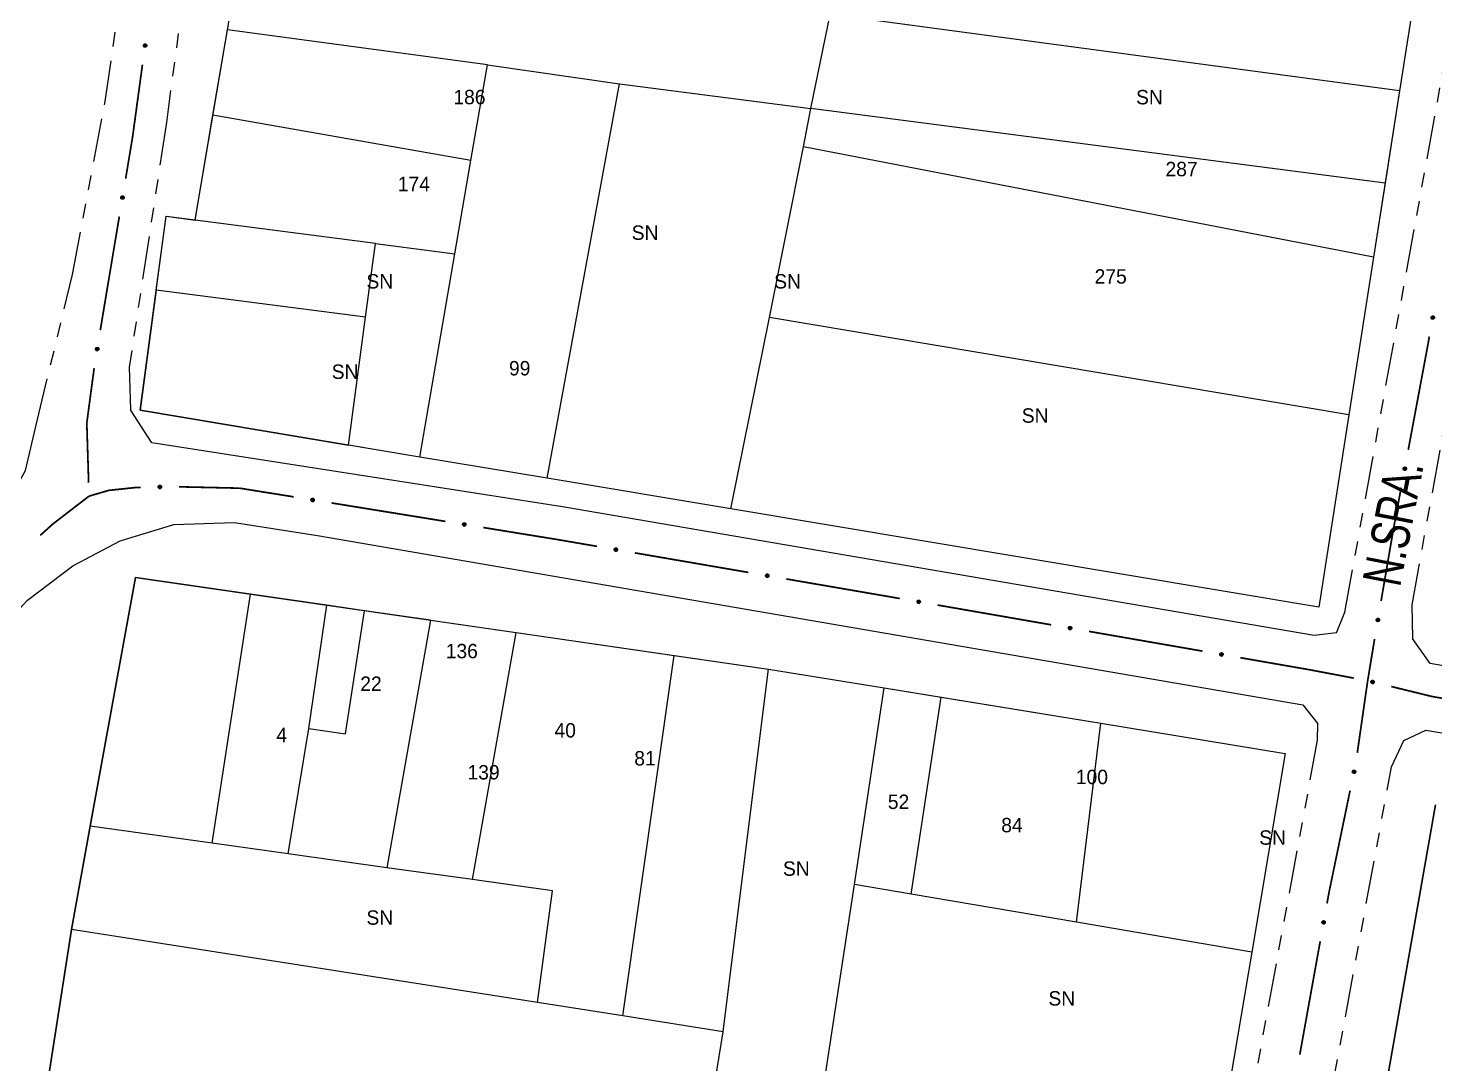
# Model space of a CAD drawing. Extents: x 209193 to 212081, y 4877574 to 4880493.
# Drawn here: x 210017.7 to 210164.2, y 4879176.3 to 4879284.2 of the extents above; entities that cross this region are included whole.
import ezdxf
from ezdxf.enums import TextEntityAlignment as Align

# ---------------------------------------------------------------- set-up
doc = ezdxf.new("R2010")
doc.units = 0
doc.header["$LTSCALE"] = 1.5
doc.header["$MEASUREMENT"] = 0
doc.linetypes.add('TRACO_25', pattern=[8, 3, -1, 1, -1, 1, -1])
for name, color, linetype in [('CD_MALHA_LOTES', 7, 'CONTINUOUS'), ('RU-QUADRA', 210, 'CONTINUOUS'), ('SV-EIXO-ROD-ESTR', 7, 'CONTINUOUS'), ('SV-EIXO-RUA-N-PAV', 6, 'CONTINUOUS'), ('SV-EST-MUNIC-PAV', 20, 'CONTINUOUS'), ('SV-RUA-NAO-PAV', 7, 'CONTINUOUS'), ('SV-TXT-RUA-N-PAV', 7, 'CONTINUOUS'), ('Th_NmrPort', 1, 'CONTINUOUS')]:
    doc.layers.add(name, color=color, linetype=linetype)
doc.styles.add('ARIAL', font='ARIAL.SHX')

msp = doc.modelspace()

# ---------------------------------------------------------------- linework, layer by layer
at = {"layer": 'CD_MALHA_LOTES', "linetype": 'Continuous', "flags": 128}
for points in [[(210038.476393, 4879284.005724), (210041.177803, 4879299.931012)], [(210162.329074, 4879289.154511), (210160.533282, 4879277.644006)], [(210099.250017, 4879275.817654), (210101.24767, 4879285.62431)], [(210160.533282, 4879277.644006), (210101.24767, 4879285.62431)], [(210036.971942, 4879275.136721), (210038.476393, 4879284.005724)], [(210065.552171, 4879280.357787), (210038.476393, 4879284.005724)], [(210063.845959, 4879270.421717), (210065.552171, 4879280.357787)], [(210065.552171, 4879280.357787), (210079.29301, 4879278.373945)], [(210071.772294, 4879237.318903), (210079.29301, 4879278.373945)], [(210079.29301, 4879278.373945), (210099.250017, 4879275.817654)], [(210160.533282, 4879277.644006), (210159.034205, 4879268.035354)], [(210098.480221, 4879271.834701), (210099.250017, 4879275.817654)], [(210159.034205, 4879268.035354), (210099.250017, 4879275.817654)], [(210035.117777, 4879264.207364), (210036.971942, 4879275.136721)], [(210063.845959, 4879270.421717), (210036.971942, 4879275.136721)], [(210094.913284, 4879254.061407), (210098.480221, 4879271.834701)], [(210157.836015, 4879260.355307), (210098.480221, 4879271.834701)], [(210062.168072, 4879260.68), (210063.845959, 4879270.421717)], [(210159.034205, 4879268.035354), (210157.836015, 4879260.355307)], [(210031.060968, 4879256.89362), (210032.086165, 4879264.621685)], [(210032.086165, 4879264.621685), (210035.117777, 4879264.207364)], [(210053.898752, 4879261.75658), (210035.117777, 4879264.207364)], [(210052.873909, 4879254.099436), (210053.898752, 4879261.75658)], [(210053.898752, 4879261.75658), (210062.168072, 4879260.68)], [(210058.531065, 4879239.528912), (210062.168072, 4879260.68)], [(210157.836015, 4879260.355307), (210155.273572, 4879243.930788)], [(210031.060968, 4879256.89362), (210029.40233, 4879244.390604)], [(210052.873909, 4879254.099436), (210031.060968, 4879256.89362)], [(210051.089994, 4879240.770854), (210052.873909, 4879254.099436)], [(210090.912109, 4879234.124399), (210094.913284, 4879254.061407)], [(210155.273572, 4879243.930788), (210094.913284, 4879254.061407)], [(210029.40233, 4879244.390604), (210051.089994, 4879240.770854)], [(210155.273572, 4879243.930788), (210152.149084, 4879223.903727)], [(210058.531065, 4879239.528912), (210051.089994, 4879240.770854)], [(210071.772294, 4879237.318903), (210058.531065, 4879239.528912)], [(210090.912109, 4879234.124399), (210071.772294, 4879237.318903)], [(210152.149084, 4879223.903727), (210090.912109, 4879234.124399)], [(210028.90807, 4879226.999735), (210024.189625, 4879201.100539)], [(210040.900159, 4879225.262972), (210028.90807, 4879226.999735)], [(210036.889884, 4879199.319749), (210040.900159, 4879225.262972)], [(210048.817196, 4879224.116382), (210040.900159, 4879225.262972)], [(210046.953901, 4879211.250608), (210048.817196, 4879224.116382)], [(210052.770226, 4879223.505195), (210048.817196, 4879224.116382)], [(210050.788273, 4879210.686335), (210052.770226, 4879223.505195)], [(210059.636776, 4879222.549428), (210052.770226, 4879223.505195)], [(210059.636776, 4879222.549428), (210055.096138, 4879196.766925)], [(210059.636776, 4879222.549428), (210068.53968, 4879221.260059)], [(210064.003453, 4879195.517969), (210068.53968, 4879221.260059)], [(210068.53968, 4879221.260059), (210085.007193, 4879218.875139)], [(210079.664114, 4879181.3208), (210085.007193, 4879218.875139)], [(210085.007193, 4879218.875139), (210094.837321, 4879217.451484)], [(210091.613807, 4879191.646532), (210094.837321, 4879217.451484)], [(210094.837321, 4879217.451484), (210106.872251, 4879215.483475)], [(210103.764869, 4879195.030859), (210106.872251, 4879215.483475)], [(210106.872251, 4879215.483475), (210112.793983, 4879214.515125)], [(210109.680282, 4879194.020917), (210112.793983, 4879214.515125)], [(210112.793983, 4879214.515125), (210129.414749, 4879211.797218)], [(210044.811596, 4879198.208991), (210046.953901, 4879211.250608)], [(210046.953901, 4879211.250608), (210050.788273, 4879210.686335)], [(210126.899622, 4879191.08105), (210129.414749, 4879211.797218)], [(210129.414749, 4879211.797218), (210148.64337, 4879208.652862)], [(210148.64337, 4879208.652862), (210145.152049, 4879187.964803)], [(210156.336361, 4879158.132644), (210164.284145, 4879203.311498)], [(210024.189625, 4879201.100539), (210022.2288, 4879190.337715)], [(210036.889884, 4879199.319749), (210024.189625, 4879201.100539)], [(210044.811596, 4879198.208991), (210036.889884, 4879199.319749)], [(210055.096138, 4879196.766925), (210044.811596, 4879198.208991)], [(210064.003453, 4879195.517969), (210055.096138, 4879196.766925)], [(210072.320545, 4879194.351773), (210064.003453, 4879195.517969)], [(210100.792916, 4879175.469628), (210103.764869, 4879195.030859)], [(210109.680282, 4879194.020917), (210103.764869, 4879195.030859)], [(210070.773936, 4879182.716491), (210072.320545, 4879194.351773)], [(210126.899622, 4879191.08105), (210109.680282, 4879194.020917)], [(210022.2288, 4879190.337715), (210017.77742, 4879161.546156)], [(210070.773936, 4879182.716491), (210022.2288, 4879190.337715)], [(210090.118902, 4879179.679476), (210091.613807, 4879191.646532)], [(210145.152049, 4879187.964803), (210126.899622, 4879191.08105)], [(210145.152049, 4879187.964803), (210141.413705, 4879165.812992)], [(210079.664114, 4879181.3208), (210070.773936, 4879182.716491)], [(210090.118902, 4879179.679476), (210079.664114, 4879181.3208)], [(210088.211784, 4879167.888094), (210090.118902, 4879179.679476)]]:
    msp.add_lwpolyline(points, dxfattribs=at)
at = {"layer": 'RU-QUADRA', "linetype": 'Continuous', "flags": 128}
for points in [[(210162.329074, 4879289.154511), (210160.533282, 4879277.644006), (210157.836015, 4879260.355307), (210155.273572, 4879243.930788), (210152.149084, 4879223.903727), (210090.912109, 4879234.124399), (210071.772294, 4879237.318903), (210058.531065, 4879239.528912), (210029.40233, 4879244.390604), (210032.086165, 4879264.621685), (210035.119978, 4879264.224159), (210038.476393, 4879284.005724), (210041.177803, 4879299.931012)], [(210017.77742, 4879161.546156), (210022.2288, 4879190.337715), (210024.189625, 4879201.100539), (210028.90807, 4879226.999735), (210048.817196, 4879224.116382), (210068.53968, 4879221.260059), (210094.837321, 4879217.451484), (210106.872251, 4879215.483475), (210129.414749, 4879211.797218), (210148.64337, 4879208.652862), (210145.152049, 4879187.964803), (210141.413705, 4879165.812992)], [(210164.284145, 4879203.311498), (210156.336361, 4879158.132644), (210143.992909, 4879087.966796), (210160.354215, 4879084.76045), (210188.932084, 4879079.160008)]]:
    msp.add_lwpolyline(points, dxfattribs=at)
at = {"layer": 'SV-EIXO-ROD-ESTR', "const_width": 0.18}
for points in [[(210024.073202, 4879235.456427), (210025.494923, 4879235.870584)], [(210025.494923, 4879235.870584), (210026.135977, 4879236.057327)], [(210026.135977, 4879236.057327), (210028.455462, 4879236.301484)], [(210028.455462, 4879236.301484), (210029.022856, 4879236.361209)], [(210029.022856, 4879236.361209), (210029.452248, 4879236.369468)], [(210033.451476, 4879236.426435), (210039.449961, 4879236.291633)], [(210039.449961, 4879236.291633), (210039.734698, 4879236.285239)], [(210039.734698, 4879236.285239), (210045.377941, 4879235.381238)], [(210020.312384, 4879232.560937), (210023.661819, 4879235.1397)], [(210023.661819, 4879235.1397), (210024.073202, 4879235.456427)], [(210049.327302, 4879234.746778), (210061.172732, 4879232.826935)], [(210018.995552, 4879231.373934), (210019.738325, 4879232.043476)], [(210019.738325, 4879232.043476), (210020.312384, 4879232.560937)], [(210065.121208, 4879232.186987), (210072.031042, 4879231.067079)], [(210072.031042, 4879231.067079), (210072.852519, 4879230.933939)], [(210072.852519, 4879230.933939), (210076.959876, 4879230.226683)], [(210080.901862, 4879229.547902), (210092.727821, 4879227.51156)], [(210096.669808, 4879226.83278), (210108.495767, 4879224.796438)], [(210112.437036, 4879224.113513), (210124.259577, 4879222.057418)], [(210128.200424, 4879221.372054), (210140.022965, 4879219.315959)], [(210143.963812, 4879218.630595), (210150.860295, 4879217.431206)], [(210150.860295, 4879217.431206), (210151.027796, 4879217.402076)], [(210151.027796, 4879217.402076), (210155.773677, 4879216.504655)], [(210159.675615, 4879215.630352), (210163.561023, 4879214.679771)], [(210163.561023, 4879214.679771), (210163.950062, 4879214.584592)], [(210163.950062, 4879214.584592), (210171.441964, 4879213.310378)]]:
    msp.add_lwpolyline(points, dxfattribs=at)
at = {"layer": 'SV-EIXO-ROD-ESTR'}
for points in [[(210031.306107, 4879236.515222), (210031.339516, 4879236.550941), (210031.375534, 4879236.574808), (210031.411304, 4879236.586068), (210031.445508, 4879236.587776), (210031.480696, 4879236.585582), (210031.515686, 4879236.575543), (210031.552052, 4879236.555799), (210031.588119, 4879236.522536), (210031.610143, 4879236.484032), (210031.623058, 4879236.449554), (210031.626893, 4879236.413992), (210031.624189, 4879236.379843), (210031.612559, 4879236.343843), (210031.59219, 4879236.307184), (210031.557866, 4879236.271728), (210031.522394, 4879236.248572), (210031.48751, 4879236.238589), (210031.451733, 4879236.23496), (210031.415835, 4879236.237631), (210031.381545, 4879236.247683), (210031.344673, 4879236.268258), (210031.310126, 4879236.3026), (210031.286627, 4879236.337715), (210031.276157, 4879236.37245), (210031.273378, 4879236.407753), (210031.275149, 4879236.443073), (210031.283776, 4879236.478666), (210031.306107, 4879236.515222)], [(210047.228304, 4879235.196309), (210047.267512, 4879235.225546), (210047.307188, 4879235.242655), (210047.344387, 4879235.247401), (210047.378352, 4879235.243024), (210047.412596, 4879235.234631), (210047.445253, 4879235.218553), (210047.477547, 4879235.192679), (210047.507151, 4879235.153554), (210047.522007, 4879235.111758), (210047.528611, 4879235.075538), (210047.526086, 4879235.039858), (210047.517376, 4879235.006729), (210047.499553, 4879234.973358), (210047.473013, 4879234.940887), (210047.432951, 4879234.912071), (210047.393939, 4879234.895564), (210047.357838, 4879234.891918), (210047.321984, 4879234.894684), (210047.287126, 4879234.903671), (210047.25516, 4879234.919638), (210047.222515, 4879234.946419), (210047.194597, 4879234.986338), (210047.177689, 4879235.025059), (210047.173538, 4879235.0611), (210047.177056, 4879235.096337), (210047.185055, 4879235.130785), (210047.199851, 4879235.164287), (210047.228304, 4879235.196309)], [(210063.022752, 4879232.638611), (210063.062013, 4879232.667775), (210063.101721, 4879232.684812), (210063.138928, 4879232.689489), (210063.172885, 4879232.685049), (210063.207113, 4879232.676594), (210063.239742, 4879232.660456), (210063.271988, 4879232.634523), (210063.30152, 4879232.595344), (210063.3163, 4879232.553521), (210063.322837, 4879232.517288), (210063.320246, 4879232.481613), (210063.311476, 4879232.4485), (210063.293591, 4879232.415162), (210063.266992, 4879232.38274), (210063.226877, 4879232.353997), (210063.187834, 4879232.337562), (210063.151727, 4879232.333982), (210063.115878, 4879232.336814), (210063.081037, 4879232.345865), (210063.0491, 4879232.361891), (210063.016504, 4879232.388732), (210062.98866, 4879232.428701), (210062.971823, 4879232.467454), (210062.967737, 4879232.503502), (210062.97132, 4879232.538733), (210062.979383, 4879232.573166), (210062.99424, 4879232.60664), (210063.022752, 4879232.638611)], [(210078.807952, 4879230.020158), (210078.847499, 4879230.048935), (210078.887372, 4879230.06558), (210078.924624, 4879230.069891), (210078.958536, 4879230.065117), (210078.992679, 4879230.056326), (210079.025147, 4879230.039867), (210079.057137, 4879230.013618), (210079.086282, 4879229.97415), (210079.100649, 4879229.932183), (210079.106829, 4879229.895888), (210079.103887, 4879229.86024), (210079.094791, 4879229.827215), (210079.07658, 4879229.794054), (210079.049662, 4879229.761896), (210079.009266, 4879229.73355), (210078.970064, 4879229.717499), (210078.933923, 4879229.714275), (210078.898103, 4879229.71746), (210078.863353, 4879229.726853), (210078.831575, 4879229.743193), (210078.799245, 4879229.770353), (210078.771796, 4879229.810594), (210078.755341, 4879229.849511), (210078.751611, 4879229.885598), (210078.75554, 4879229.920791), (210078.763941, 4879229.955144), (210078.779127, 4879229.98847), (210078.807952, 4879230.020158)], [(210094.575898, 4879227.305036), (210094.615445, 4879227.333812), (210094.655318, 4879227.350458), (210094.69257, 4879227.354769), (210094.726481, 4879227.349995), (210094.760625, 4879227.341203), (210094.793093, 4879227.324745), (210094.825082, 4879227.298496), (210094.854227, 4879227.259027), (210094.868594, 4879227.217061), (210094.874775, 4879227.180766), (210094.871833, 4879227.145118), (210094.862737, 4879227.112092), (210094.844525, 4879227.078932), (210094.817608, 4879227.046773), (210094.777212, 4879227.018427), (210094.738009, 4879227.002377), (210094.701868, 4879226.999153), (210094.666049, 4879227.002338), (210094.631299, 4879227.011731), (210094.599521, 4879227.02807), (210094.567191, 4879227.05523), (210094.539742, 4879227.095472), (210094.523287, 4879227.134389), (210094.519557, 4879227.170475), (210094.523486, 4879227.205669), (210094.531887, 4879227.240021), (210094.547073, 4879227.273348), (210094.575898, 4879227.305036)], [(210110.343918, 4879224.589266), (210110.383513, 4879224.617976), (210110.423414, 4879224.634555), (210110.460673, 4879224.638804), (210110.494576, 4879224.633973), (210110.528705, 4879224.625125), (210110.561145, 4879224.608612), (210110.593091, 4879224.58231), (210110.62217, 4879224.542793), (210110.636467, 4879224.500802), (210110.642587, 4879224.464497), (210110.639585, 4879224.428854), (210110.630434, 4879224.395844), (210110.612167, 4879224.362714), (210110.585196, 4879224.3306), (210110.544753, 4879224.302321), (210110.505524, 4879224.286337), (210110.469377, 4879224.283173), (210110.433564, 4879224.286418), (210110.398829, 4879224.295869), (210110.367078, 4879224.312261), (210110.334794, 4879224.339475), (210110.307412, 4879224.379763), (210110.291022, 4879224.418707), (210110.287352, 4879224.4548), (210110.29134, 4879224.489987), (210110.299799, 4879224.524325), (210110.31504, 4879224.557626), (210110.343918, 4879224.589266)], [(210126.107306, 4879221.847807), (210126.146901, 4879221.876517), (210126.186802, 4879221.893096), (210126.224061, 4879221.897345), (210126.257964, 4879221.892514), (210126.292093, 4879221.883666), (210126.324534, 4879221.867153), (210126.356479, 4879221.840851), (210126.385558, 4879221.801334), (210126.399855, 4879221.759343), (210126.405975, 4879221.723038), (210126.402973, 4879221.687395), (210126.393822, 4879221.654385), (210126.375555, 4879221.621255), (210126.348584, 4879221.589141), (210126.308141, 4879221.560862), (210126.268912, 4879221.544878), (210126.232765, 4879221.541714), (210126.196952, 4879221.544959), (210126.162217, 4879221.55441), (210126.130466, 4879221.570802), (210126.098182, 4879221.598016), (210126.0708, 4879221.638304), (210126.05441, 4879221.677248), (210126.05074, 4879221.713341), (210126.054728, 4879221.748528), (210126.063187, 4879221.782866), (210126.078428, 4879221.816167), (210126.107306, 4879221.847807)], [(210141.870694, 4879219.106348), (210141.910289, 4879219.135058), (210141.95019, 4879219.151637), (210141.987449, 4879219.155886), (210142.021352, 4879219.151055), (210142.055481, 4879219.142207), (210142.087922, 4879219.125694), (210142.119867, 4879219.099392), (210142.148946, 4879219.059875), (210142.163243, 4879219.017884), (210142.169363, 4879218.981579), (210142.166362, 4879218.945936), (210142.15721, 4879218.912926), (210142.138944, 4879218.879796), (210142.111972, 4879218.847682), (210142.071529, 4879218.819403), (210142.0323, 4879218.803419), (210141.996153, 4879218.800255), (210141.96034, 4879218.8035), (210141.925605, 4879218.812951), (210141.893855, 4879218.829343), (210141.86157, 4879218.856557), (210141.834188, 4879218.896845), (210141.817798, 4879218.935789), (210141.814128, 4879218.971882), (210141.818116, 4879219.007069), (210141.826575, 4879219.041407), (210141.841816, 4879219.074708), (210141.870694, 4879219.106348)], [(210157.619507, 4879216.246714), (210157.660955, 4879216.272678), (210157.701886, 4879216.286518), (210157.739347, 4879216.288234), (210157.772846, 4879216.28112), (210157.806297, 4879216.269981), (210157.837546, 4879216.25131), (210157.867637, 4879216.222905), (210157.893975, 4879216.181511), (210157.905396, 4879216.138648), (210157.909044, 4879216.102012), (210157.903636, 4879216.066654), (210157.892271, 4879216.034339), (210157.871804, 4879216.002522), (210157.84272, 4879215.972308), (210157.800455, 4879215.946832), (210157.760234, 4879215.933539), (210157.723956, 4879215.93283), (210157.688444, 4879215.938492), (210157.65443, 4879215.950273), (210157.623861, 4879215.968777), (210157.593493, 4879215.998115), (210157.568901, 4879216.040163), (210157.555186, 4879216.080128), (210157.553968, 4879216.116386), (210157.560329, 4879216.151222), (210157.571092, 4879216.184909), (210157.588553, 4879216.217102), (210157.619507, 4879216.246714)]]:
    msp.add_lwpolyline(points, close=True, dxfattribs=at)
for points in [[(210031.273378, 4879236.407753), (210031.623058, 4879236.449554)], [(210031.275149, 4879236.443073), (210031.610143, 4879236.484032)], [(210031.276157, 4879236.37245), (210031.626893, 4879236.413992)], [(210031.277373, 4879236.38972), (210031.623268, 4879236.429127)], [(210031.278029, 4879236.426581), (210031.611593, 4879236.468481)], [(210031.283776, 4879236.478666), (210031.588119, 4879236.522536)], [(210031.284194, 4879236.460819), (210031.594539, 4879236.503637)], [(210031.284876, 4879236.35438), (210031.622533, 4879236.396358)], [(210031.286627, 4879236.337715), (210031.624189, 4879236.379843)], [(210031.295817, 4879236.495162), (210031.566598, 4879236.537219)], [(210031.300566, 4879236.319197), (210031.613666, 4879236.360703)], [(210031.306107, 4879236.515222), (210031.552052, 4879236.555799)], [(210031.310126, 4879236.3026), (210031.612559, 4879236.343843)], [(210031.325096, 4879236.533939), (210031.526483, 4879236.565107)], [(210031.331209, 4879236.287032), (210031.599341, 4879236.324944)], [(210031.339516, 4879236.550941), (210031.515686, 4879236.575543)], [(210031.344673, 4879236.268258), (210031.59219, 4879236.307184)], [(210031.35999, 4879236.564635), (210031.489359, 4879236.579406)], [(210031.368569, 4879236.260455), (210031.56728, 4879236.288843)], [(210031.375534, 4879236.574808), (210031.480696, 4879236.585582)], [(210031.381545, 4879236.247683), (210031.557866, 4879236.271728)], [(210031.403017, 4879236.243376), (210031.533725, 4879236.259537)], [(210031.415835, 4879236.237631), (210031.522394, 4879236.248572)], [(210047.173538, 4879235.0611), (210047.526086, 4879235.039858)], [(210047.177056, 4879235.096337), (210047.528611, 4879235.075538)], [(210047.177689, 4879235.025059), (210047.517376, 4879235.006729)], [(210047.177794, 4879235.077881), (210047.525199, 4879235.055396)], [(210047.178919, 4879235.041771), (210047.518672, 4879235.023276)], [(210047.184968, 4879235.114044), (210047.52068, 4879235.096196)], [(210047.185055, 4879235.130785), (210047.522007, 4879235.111758)], [(210047.188128, 4879235.004366), (210047.503629, 4879234.989755)], [(210047.194597, 4879234.986338), (210047.499553, 4879234.973358)], [(210047.197101, 4879235.146648), (210047.510123, 4879235.133817)], [(210047.199851, 4879235.164287), (210047.507151, 4879235.153554)], [(210047.212589, 4879234.967282), (210047.483196, 4879234.957099)], [(210047.214623, 4879235.178389), (210047.488572, 4879235.171817)], [(210047.222515, 4879234.946419), (210047.473013, 4879234.940887)], [(210047.228304, 4879235.196309), (210047.477547, 4879235.192679)], [(210047.244651, 4879234.934507), (210047.445248, 4879234.927248)], [(210047.250308, 4879235.211367), (210047.454031, 4879235.20637)], [(210047.25516, 4879234.919638), (210047.432951, 4879234.912071)], [(210047.267512, 4879235.225546), (210047.445253, 4879235.218553)], [(210047.275529, 4879234.911596), (210047.407032, 4879234.904349)], [(210047.287126, 4879234.903671), (210047.393939, 4879234.895564)], [(210047.290087, 4879235.235397), (210047.420027, 4879235.227019)], [(210047.307188, 4879235.242655), (210047.412596, 4879235.234631)], [(210062.967737, 4879232.503502), (210063.320246, 4879232.481613)], [(210062.97132, 4879232.538733), (210063.322837, 4879232.517288)], [(210062.971823, 4879232.467454), (210063.311476, 4879232.4485)], [(210062.972024, 4879232.520276), (210063.319388, 4879232.497153)], [(210062.973083, 4879232.484163), (210063.312802, 4879232.465044)], [(210062.979265, 4879232.556425), (210063.314943, 4879232.537961)], [(210062.979383, 4879232.573166), (210063.3163, 4879232.553521)], [(210062.982223, 4879232.446741), (210063.297697, 4879232.431552)], [(210062.98866, 4879232.428701), (210063.293591, 4879232.415162)], [(210062.991458, 4879232.589007), (210063.304456, 4879232.575601)], [(210062.99424, 4879232.60664), (210063.30152, 4879232.595344)], [(210063.006617, 4879232.409612), (210063.277205, 4879232.398933)], [(210063.009038, 4879232.620716), (210063.282974, 4879232.613641)], [(210063.016504, 4879232.388732), (210063.266992, 4879232.38274)], [(210063.022752, 4879232.638611), (210063.271988, 4879232.634523)], [(210063.038618, 4879232.376779), (210063.239202, 4879232.369151)], [(210063.044783, 4879232.653628), (210063.248497, 4879232.648257)], [(210063.0491, 4879232.361891), (210063.226877, 4879232.353997)], [(210063.062013, 4879232.667775), (210063.239742, 4879232.660456)], [(210063.069454, 4879232.353811), (210063.200944, 4879232.346323)], [(210063.081037, 4879232.345865), (210063.187834, 4879232.337562)], [(210063.084607, 4879232.677584), (210063.214531, 4879232.668968)], [(210063.101721, 4879232.684812), (210063.207113, 4879232.676594)], [(210078.751611, 4879229.885598), (210079.103887, 4879229.86024)], [(210078.755341, 4879229.849511), (210079.094791, 4879229.827215)], [(210078.75554, 4879229.920791), (210079.106829, 4879229.895888)], [(210078.756063, 4879229.902328), (210079.103182, 4879229.875787)], [(210078.756766, 4879229.866208), (210079.09628, 4879229.843745)], [(210078.763659, 4879229.938405), (210079.099139, 4879229.916637)], [(210078.763941, 4879229.955144), (210079.100649, 4879229.932183)], [(210078.765537, 4879229.828697), (210079.080846, 4879229.810403)], [(210078.776172, 4879229.970865), (210079.089023, 4879229.954379)], [(210078.779127, 4879229.98847), (210079.086282, 4879229.97415)], [(210078.794063, 4879230.002399), (210079.067917, 4879229.992628)], [(210078.807952, 4879230.020158), (210079.057137, 4879230.013618)], [(210078.830131, 4879230.034958), (210079.033782, 4879230.027583)], [(210078.847499, 4879230.048935), (210079.025147, 4879230.039867)], [(210078.870188, 4879230.058521), (210079.000021, 4879230.048627)], [(210078.887372, 4879230.06558), (210078.992679, 4879230.056326)], [(210078.771796, 4879229.810594), (210079.07658, 4879229.794054)], [(210078.789564, 4879229.79133), (210079.060034, 4879229.777987)], [(210078.799245, 4879229.770353), (210079.049662, 4879229.761896)], [(210078.821241, 4879229.758183), (210079.02174, 4879229.748582)], [(210078.831575, 4879229.743193), (210079.009266, 4879229.73355)], [(210078.851849, 4879229.734913), (210078.983259, 4879229.726131)], [(210078.863353, 4879229.726853), (210078.970064, 4879229.717499)], [(210094.519557, 4879227.170475), (210094.871833, 4879227.145118)], [(210094.523287, 4879227.134389), (210094.862737, 4879227.112092)], [(210094.523486, 4879227.205669), (210094.874775, 4879227.180766)], [(210094.524008, 4879227.187206), (210094.871127, 4879227.160665)], [(210094.524711, 4879227.151085), (210094.864225, 4879227.128623)], [(210094.531605, 4879227.223282), (210094.867085, 4879227.201515)], [(210094.531887, 4879227.240021), (210094.868594, 4879227.217061)], [(210094.533483, 4879227.113575), (210094.848792, 4879227.095281)], [(210094.539742, 4879227.095472), (210094.844525, 4879227.078932)], [(210094.544117, 4879227.255743), (210094.856968, 4879227.239256)], [(210094.547073, 4879227.273348), (210094.854227, 4879227.259027)], [(210094.55751, 4879227.076207), (210094.827979, 4879227.062865)], [(210094.562009, 4879227.287277), (210094.835862, 4879227.277506)], [(210094.567191, 4879227.05523), (210094.817608, 4879227.046773)], [(210094.575898, 4879227.305036), (210094.825082, 4879227.298496)], [(210094.589187, 4879227.043061), (210094.789686, 4879227.033459)], [(210094.598076, 4879227.319835), (210094.801728, 4879227.31246)], [(210094.599521, 4879227.02807), (210094.777212, 4879227.018427)], [(210094.615445, 4879227.333812), (210094.793093, 4879227.324745)], [(210094.619795, 4879227.01979), (210094.751205, 4879227.011009)], [(210094.631299, 4879227.011731), (210094.738009, 4879227.002377)], [(210094.638134, 4879227.343399), (210094.767967, 4879227.333504)], [(210094.655318, 4879227.350458), (210094.760625, 4879227.341203)], [(210110.287352, 4879224.4548), (210110.639585, 4879224.428854)], [(210110.291022, 4879224.418707), (210110.630434, 4879224.395844)], [(210110.29134, 4879224.489987), (210110.642587, 4879224.464497)], [(210110.291832, 4879224.471523), (210110.638906, 4879224.444402)], [(210110.292475, 4879224.435401), (210110.631951, 4879224.412372)], [(210110.299489, 4879224.507586), (210110.634932, 4879224.485259)], [(210110.299799, 4879224.524325), (210110.636467, 4879224.500802)], [(210110.301184, 4879224.397876), (210110.616461, 4879224.379055)], [(210110.307412, 4879224.379763), (210110.612167, 4879224.362714)], [(210110.312055, 4879224.540026), (210110.624878, 4879224.523017)], [(210110.31504, 4879224.557626), (210110.62217, 4879224.542793)], [(210110.325148, 4879224.360468), (210110.595595, 4879224.346674)], [(210110.329999, 4879224.57153), (210110.603836, 4879224.561302)], [(210110.334794, 4879224.339475), (210110.585196, 4879224.3306)], [(210110.343918, 4879224.589266), (210110.593091, 4879224.58231)], [(210110.356769, 4879224.327269), (210110.557252, 4879224.317333)], [(210110.366121, 4879224.604028), (210110.56976, 4879224.596313)], [(210110.367078, 4879224.312261), (210110.544753, 4879224.302321)], [(210110.383513, 4879224.617976), (210110.561145, 4879224.608612)], [(210110.387338, 4879224.303948), (210110.518733, 4879224.294946)], [(210110.398829, 4879224.295869), (210110.505524, 4879224.286337)], [(210110.406218, 4879224.627525), (210110.536035, 4879224.617413)], [(210110.423414, 4879224.634555), (210110.528705, 4879224.625125)], [(210126.05074, 4879221.713341), (210126.402973, 4879221.687395)], [(210126.05441, 4879221.677248), (210126.393822, 4879221.654385)], [(210126.054728, 4879221.748528), (210126.405975, 4879221.723038)], [(210126.05522, 4879221.730064), (210126.402294, 4879221.702943)], [(210126.055863, 4879221.693942), (210126.395339, 4879221.670913)], [(210126.062877, 4879221.766127), (210126.39832, 4879221.7438)], [(210126.063187, 4879221.782866), (210126.399855, 4879221.759343)], [(210126.064572, 4879221.656417), (210126.379849, 4879221.637596)], [(210126.0708, 4879221.638304), (210126.375555, 4879221.621255)], [(210126.075443, 4879221.798567), (210126.388266, 4879221.781558)], [(210126.078428, 4879221.816167), (210126.385558, 4879221.801334)], [(210126.088536, 4879221.619009), (210126.358983, 4879221.605215)], [(210126.093387, 4879221.830071), (210126.367224, 4879221.819843)], [(210126.098182, 4879221.598016), (210126.348584, 4879221.589141)], [(210126.107306, 4879221.847807), (210126.356479, 4879221.840851)], [(210126.120157, 4879221.58581), (210126.32064, 4879221.575874)], [(210126.129509, 4879221.862569), (210126.333148, 4879221.854854)], [(210126.130466, 4879221.570802), (210126.308141, 4879221.560862)], [(210126.146901, 4879221.876517), (210126.324534, 4879221.867153)], [(210126.150727, 4879221.562489), (210126.282122, 4879221.553487)], [(210126.162217, 4879221.55441), (210126.268912, 4879221.544878)], [(210126.169606, 4879221.886066), (210126.299423, 4879221.875954)], [(210126.186802, 4879221.893096), (210126.292093, 4879221.883666)], [(210141.814128, 4879218.971882), (210142.166362, 4879218.945936)], [(210141.817798, 4879218.935789), (210142.15721, 4879218.912926)], [(210141.818116, 4879219.007069), (210142.169363, 4879218.981579)], [(210141.818608, 4879218.988605), (210142.165682, 4879218.961484)], [(210141.819251, 4879218.952483), (210142.158727, 4879218.929454)], [(210141.826265, 4879219.024668), (210142.161708, 4879219.002341)], [(210141.826575, 4879219.041407), (210142.163243, 4879219.017884)], [(210141.82796, 4879218.914958), (210142.143237, 4879218.896137)], [(210141.834188, 4879218.896845), (210142.138944, 4879218.879796)], [(210141.838831, 4879219.057108), (210142.151654, 4879219.040099)], [(210141.841816, 4879219.074708), (210142.148946, 4879219.059875)], [(210141.851924, 4879218.87755), (210142.122371, 4879218.863756)], [(210141.856775, 4879219.088612), (210142.130612, 4879219.078384)], [(210141.86157, 4879218.856557), (210142.111972, 4879218.847682)], [(210141.870694, 4879219.106348), (210142.119867, 4879219.099392)], [(210141.883545, 4879218.844351), (210142.084028, 4879218.834415)], [(210141.892897, 4879219.12111), (210142.096536, 4879219.113395)], [(210141.893855, 4879218.829343), (210142.071529, 4879218.819403)], [(210141.910289, 4879219.135058), (210142.087922, 4879219.125694)], [(210141.914115, 4879218.82103), (210142.04551, 4879218.812028)], [(210141.925605, 4879218.812951), (210142.0323, 4879218.803419)], [(210141.932994, 4879219.144607), (210142.062811, 4879219.134495)], [(210141.95019, 4879219.151637), (210142.055481, 4879219.142207)], [(210157.553968, 4879216.116386), (210157.903636, 4879216.066654)], [(210157.555186, 4879216.080128), (210157.892271, 4879216.034339)], [(210157.557765, 4879216.096685), (210157.894903, 4879216.050727)], [(210157.559569, 4879216.132768), (210157.904011, 4879216.082213)], [(210157.560329, 4879216.151222), (210157.909044, 4879216.102012)], [(210157.563914, 4879216.058657), (210157.877194, 4879216.018535)], [(210157.568901, 4879216.040163), (210157.871804, 4879216.002522)], [(210157.56965, 4879216.16823), (210157.902812, 4879216.123244)], [(210157.571092, 4879216.184909), (210157.905396, 4879216.138648)], [(210157.584384, 4879216.199744), (210157.895337, 4879216.161597)], [(210157.585291, 4879216.019712), (210157.854183, 4879215.987641)], [(210157.588553, 4879216.217102), (210157.893975, 4879216.181511)], [(210157.593493, 4879215.998115), (210157.84272, 4879215.972308)], [(210157.604419, 4879216.229962), (210157.876936, 4879216.201218)], [(210157.614592, 4879215.984448), (210157.813942, 4879215.960962)], [(210157.619507, 4879216.246714), (210157.867637, 4879216.222905)], [(210157.623861, 4879215.968777), (210157.800455, 4879215.946832)], [(210157.642659, 4879216.25994), (210157.845308, 4879216.238456)], [(210157.643512, 4879215.959111), (210157.773996, 4879215.941235)], [(210157.65443, 4879215.950273), (210157.760234, 4879215.933539)], [(210157.660955, 4879216.272678), (210157.837546, 4879216.25131)], [(210157.684254, 4879216.280668), (210157.813088, 4879216.261791)], [(210157.701886, 4879216.286518), (210157.806297, 4879216.269981)]]:
    msp.add_lwpolyline(points, dxfattribs=at)
at = {"layer": 'SV-EIXO-RUA-N-PAV'}
for points in [[(210030.031207, 4879282.497087), (210030.061356, 4879282.458576), (210030.079392, 4879282.419313), (210030.08501, 4879282.382235), (210030.08143, 4879282.348177), (210030.073844, 4879282.313745), (210030.058537, 4879282.280719), (210030.033429, 4879282.247827), (210029.995009, 4879282.217312), (210029.953573, 4879282.20148), (210029.917518, 4879282.194027), (210029.881789, 4879282.195715), (210029.848464, 4879282.203644), (210029.814684, 4879282.220679), (210029.781599, 4879282.24645), (210029.751851, 4879282.285825), (210029.734432, 4879282.324439), (210029.729941, 4879282.360444), (210029.731864, 4879282.396353), (210029.74003, 4879282.431412), (210029.755243, 4879282.463744), (210029.78125, 4879282.497009), (210029.820502, 4879282.525856), (210029.858816, 4879282.543668), (210029.894749, 4879282.548664), (210029.930059, 4879282.545974), (210029.964686, 4879282.538786), (210029.998526, 4879282.524781), (210030.031207, 4879282.497087)], [(210027.684932, 4879266.668446), (210027.713899, 4879266.629039), (210027.730736, 4879266.589247), (210027.735227, 4879266.552016), (210027.730617, 4879266.518082), (210027.721991, 4879266.483896), (210027.705689, 4879266.451349), (210027.679595, 4879266.419233), (210027.640268, 4879266.389898), (210027.598371, 4879266.375328), (210027.562106, 4879266.368973), (210027.526445, 4879266.371742), (210027.493376, 4879266.380679), (210027.460128, 4879266.39873), (210027.427839, 4879266.425492), (210027.399299, 4879266.465751), (210027.383059, 4879266.504875), (210027.379661, 4879266.541), (210027.382672, 4879266.576834), (210027.391897, 4879266.611629), (210027.408083, 4879266.643486), (210027.435087, 4879266.675947), (210027.475196, 4879266.70359), (210027.514033, 4879266.720232), (210027.5501, 4879266.724137), (210027.585313, 4879266.720378), (210027.619705, 4879266.712143), (210027.653105, 4879266.697118), (210027.684932, 4879266.668446)], [(210164.126741, 4879254.165163), (210164.155275, 4879254.125441), (210164.171675, 4879254.085466), (210164.175758, 4879254.048189), (210164.170776, 4879254.014307), (210164.161776, 4879253.980218), (210164.145119, 4879253.947852), (210164.118674, 4879253.916023), (210164.079028, 4879253.887121), (210164.036975, 4879253.873011), (210164.000642, 4879253.867053), (210163.965013, 4879253.870213), (210163.932044, 4879253.879512), (210163.898996, 4879253.897926), (210163.867002, 4879253.92504), (210163.838904, 4879253.965609), (210163.823094, 4879254.004908), (210163.820092, 4879254.041069), (210163.823496, 4879254.076868), (210163.833102, 4879254.111559), (210163.849636, 4879254.143237), (210163.876993, 4879254.1754), (210163.917402, 4879254.202602), (210163.956419, 4879254.218818), (210163.992528, 4879254.222327), (210164.027697, 4879254.218183), (210164.061997, 4879254.209571), (210164.09523, 4879254.194182), (210164.126741, 4879254.165163)], [(210025.04599, 4879250.887572), (210025.074957, 4879250.848165), (210025.091794, 4879250.808373), (210025.096285, 4879250.771142), (210025.091675, 4879250.737208), (210025.083049, 4879250.703022), (210025.066747, 4879250.670475), (210025.040653, 4879250.638359), (210025.001326, 4879250.609024), (210024.959429, 4879250.594454), (210024.923164, 4879250.588099), (210024.887503, 4879250.590868), (210024.854434, 4879250.599805), (210024.821186, 4879250.617856), (210024.788897, 4879250.644618), (210024.760356, 4879250.684877), (210024.744117, 4879250.724001), (210024.740719, 4879250.760126), (210024.74373, 4879250.79596), (210024.752955, 4879250.830755), (210024.769141, 4879250.862612), (210024.796145, 4879250.895073), (210024.836254, 4879250.922716), (210024.87509, 4879250.939358), (210024.911158, 4879250.943263), (210024.946371, 4879250.939504), (210024.980763, 4879250.931268), (210025.014163, 4879250.916244), (210025.04599, 4879250.887572)], [(210161.21152, 4879238.432156), (210161.23973, 4879238.392202), (210161.255805, 4879238.352096), (210161.259584, 4879238.314787), (210161.254327, 4879238.280946), (210161.245049, 4879238.246932), (210161.228129, 4879238.214702), (210161.201427, 4879238.18309), (210161.161547, 4879238.154511), (210161.119379, 4879238.140744), (210161.083, 4879238.135082), (210161.047398, 4879238.138532), (210161.014505, 4879238.148098), (210160.981608, 4879238.166781), (210160.949836, 4879238.194154), (210160.922069, 4879238.23495), (210160.90658, 4879238.274377), (210160.903872, 4879238.310561), (210160.907567, 4879238.346331), (210160.917455, 4879238.380944), (210160.934246, 4879238.412485), (210160.961864, 4879238.444425), (210161.002493, 4879238.471297), (210161.041641, 4879238.487195), (210161.077777, 4879238.49041), (210161.112911, 4879238.48598), (210161.14714, 4879238.477089), (210161.180247, 4879238.46143), (210161.21152, 4879238.432156)], [(210158.410089, 4879222.681437), (210158.438895, 4879222.641912), (210158.45557, 4879222.602051), (210158.459908, 4879222.564803), (210158.45516, 4879222.530887), (210158.446394, 4879222.496738), (210158.429959, 4879222.464257), (210158.403734, 4879222.432248), (210158.364287, 4879222.403074), (210158.322331, 4879222.388676), (210158.286041, 4879222.382468), (210158.250391, 4879222.385384), (210158.217359, 4879222.394456), (210158.184185, 4879222.412642), (210158.152006, 4879222.439536), (210158.12363, 4879222.479911), (210158.10755, 4879222.519101), (210158.1043, 4879222.55524), (210158.107458, 4879222.591062), (210158.116825, 4879222.625819), (210158.133141, 4879222.657609), (210158.160277, 4879222.689959), (210158.200499, 4879222.717438), (210158.239403, 4879222.733922), (210158.275487, 4879222.737679), (210158.310683, 4879222.733776), (210158.345042, 4879222.7254), (210158.37838, 4879222.710239), (210158.410089, 4879222.681437)], [(210155.928859, 4879206.873263), (210155.956295, 4879206.832774), (210155.971595, 4879206.792366), (210155.974656, 4879206.754991), (210155.968749, 4879206.721258), (210155.958819, 4879206.687429), (210155.941282, 4879206.65553), (210155.913977, 4879206.624437), (210155.873554, 4879206.59663), (210155.83113, 4879206.583677), (210155.794648, 4879206.578716), (210155.759119, 4879206.58285), (210155.726417, 4879206.593047), (210155.693885, 4879206.612359), (210155.662646, 4879206.640338), (210155.635668, 4879206.681661), (210155.62094, 4879206.721379), (210155.618929, 4879206.757608), (210155.623311, 4879206.7933), (210155.633863, 4879206.827716), (210155.651257, 4879206.858929), (210155.679485, 4879206.890331), (210155.720623, 4879206.916417), (210155.760069, 4879206.931559), (210155.79626, 4879206.934079), (210155.831303, 4879206.928974), (210155.865355, 4879206.919426), (210155.898154, 4879206.903133), (210155.928859, 4879206.873263)], [(210152.764216, 4879191.193079), (210152.792687, 4879191.153311), (210152.809024, 4879191.113311), (210152.813047, 4879191.076027), (210152.808012, 4879191.042153), (210152.798957, 4879191.008079), (210152.782249, 4879190.975739), (210152.755754, 4879190.943953), (210152.716062, 4879190.915113), (210152.673986, 4879190.90107), (210152.637644, 4879190.89517), (210152.60202, 4879190.898387), (210152.569066, 4879190.907738), (210152.536047, 4879190.926204), (210152.504097, 4879190.953369), (210152.476063, 4879190.993983), (210152.460316, 4879191.033307), (210152.457371, 4879191.069473), (210152.460831, 4879191.105266), (210152.470492, 4879191.139942), (210152.487077, 4879191.171594), (210152.514485, 4879191.203713), (210152.554938, 4879191.230851), (210152.59398, 4879191.247005), (210152.630094, 4879191.250457), (210152.665257, 4879191.246256), (210152.699543, 4879191.23759), (210152.732752, 4879191.222148), (210152.764216, 4879191.193079)]]:
    msp.add_lwpolyline(points, close=True, dxfattribs=at)
for points in [[(210029.74003, 4879282.431412), (210029.734432, 4879282.324439)], [(210029.747681, 4879282.443192), (210029.743523, 4879282.311555)], [(210029.755243, 4879282.463744), (210029.751851, 4879282.285825)], [(210029.769861, 4879282.474599), (210029.767312, 4879282.273887)], [(210029.78125, 4879282.497009), (210029.781599, 4879282.24645)], [(210029.801874, 4879282.507421), (210029.798045, 4879282.23665)], [(210029.820502, 4879282.525856), (210029.814684, 4879282.220679)], [(210029.838374, 4879282.532747), (210029.831173, 4879282.21699)], [(210029.858816, 4879282.543668), (210029.848464, 4879282.203644)], [(210029.875552, 4879282.542831), (210029.865037, 4879282.202737)], [(210029.894749, 4879282.548664), (210029.881789, 4879282.195715)], [(210029.911626, 4879282.544803), (210029.897301, 4879282.196966)], [(210029.930059, 4879282.545974), (210029.917518, 4879282.194027)], [(210029.947947, 4879282.538479), (210029.937984, 4879282.202442)], [(210029.964686, 4879282.538786), (210029.953573, 4879282.20148)], [(210029.980827, 4879282.527115), (210029.975347, 4879282.213878)], [(210029.998526, 4879282.524781), (210029.995009, 4879282.217312)], [(210030.012971, 4879282.510343), (210030.012831, 4879282.236316)], [(210030.031207, 4879282.497087), (210030.033429, 4879282.247827)], [(210030.046777, 4879282.475442), (210030.046564, 4879282.271658)], [(210030.061356, 4879282.458576), (210030.058537, 4879282.280719)], [(210030.071734, 4879282.436238), (210030.066408, 4879282.306137)], [(210030.079392, 4879282.419313), (210030.073844, 4879282.313745)], [(210027.391897, 4879266.611629), (210027.383059, 4879266.504875)], [(210027.399901, 4879266.623172), (210027.391754, 4879266.491722)], [(210027.408083, 4879266.643486), (210027.399299, 4879266.465751)], [(210027.423024, 4879266.653892), (210027.414391, 4879266.453349)], [(210027.435087, 4879266.675947), (210027.427839, 4879266.425492)], [(210027.456017, 4879266.685729), (210027.443981, 4879266.415198)], [(210027.475196, 4879266.70359), (210027.460128, 4879266.39873)], [(210027.493268, 4879266.709936), (210027.476497, 4879266.394542)], [(210027.514033, 4879266.720232), (210027.493376, 4879266.380679)], [(210027.530736, 4879266.718889), (210027.509913, 4879266.37927)], [(210027.5501, 4879266.724137), (210027.526445, 4879266.371742)], [(210027.566852, 4879266.719766), (210027.541988, 4879266.372523)], [(210027.585313, 4879266.720378), (210027.562106, 4879266.368973)], [(210027.602965, 4879266.712344), (210027.582818, 4879266.376763)], [(210027.619705, 4879266.712143), (210027.598371, 4879266.375328)], [(210027.635486, 4879266.699988), (210027.62051, 4879266.387061)], [(210027.653105, 4879266.697118), (210027.640268, 4879266.389898)], [(210027.667106, 4879266.682249), (210027.658657, 4879266.408352)], [(210027.684932, 4879266.668446), (210027.679595, 4879266.419233)], [(210027.699838, 4879266.646339), (210027.693446, 4879266.442655)], [(210027.713899, 4879266.629039), (210027.705689, 4879266.451349)], [(210027.723595, 4879266.606397), (210027.714327, 4879266.476517)], [(210027.730736, 4879266.589247), (210027.721991, 4879266.483896)], [(210163.833102, 4879254.111559), (210163.823094, 4879254.004908)], [(210163.841232, 4879254.123014), (210163.831645, 4879253.991661)], [(210163.849636, 4879254.143237), (210163.838904, 4879253.965609)], [(210163.864689, 4879254.153479), (210163.85386, 4879253.953043)], [(210163.876993, 4879254.1754), (210163.867002, 4879253.92504)], [(210163.898029, 4879254.184952), (210163.88303, 4879253.914569)], [(210163.917402, 4879254.202602), (210163.898996, 4879253.897926)], [(210163.935543, 4879254.20875), (210163.915318, 4879253.893559)], [(210163.956419, 4879254.218818), (210163.932044, 4879253.879512)], [(210163.973106, 4879254.217291), (210163.948565, 4879253.877921)], [(210163.992528, 4879254.222327), (210163.965013, 4879253.870213)], [(210164.009231, 4879254.217773), (210163.980564, 4879253.870823)], [(210164.027697, 4879254.218183), (210164.000642, 4879253.867053)], [(210164.04526, 4879254.209956), (210164.021438, 4879253.874616)], [(210164.061997, 4879254.209571), (210164.036975, 4879253.873011)], [(210164.077643, 4879254.197245), (210164.059241, 4879253.884501)], [(210164.09523, 4879254.194182), (210164.079028, 4879253.887121)], [(210164.109067, 4879254.179161), (210164.097619, 4879253.905372)], [(210164.126741, 4879254.165163), (210164.118674, 4879253.916023)], [(210164.141404, 4879254.142894), (210164.132782, 4879253.939292)], [(210164.155275, 4879254.125441), (210164.145119, 4879253.947852)], [(210164.164722, 4879254.102694), (210164.154032, 4879253.972923)], [(210164.171675, 4879254.085466), (210164.161776, 4879253.980218)], [(210024.752955, 4879250.830755), (210024.744117, 4879250.724001)], [(210024.760959, 4879250.842298), (210024.752812, 4879250.710848)], [(210024.769141, 4879250.862612), (210024.760356, 4879250.684877)], [(210024.784082, 4879250.873018), (210024.775448, 4879250.672475)], [(210024.796145, 4879250.895073), (210024.788897, 4879250.644618)], [(210024.817075, 4879250.904855), (210024.805039, 4879250.634324)], [(210024.836254, 4879250.922716), (210024.821186, 4879250.617856)], [(210024.854326, 4879250.929062), (210024.837555, 4879250.613668)], [(210024.87509, 4879250.939358), (210024.854434, 4879250.599805)], [(210024.891793, 4879250.938015), (210024.870971, 4879250.598396)], [(210024.911158, 4879250.943263), (210024.887503, 4879250.590868)], [(210024.92791, 4879250.938892), (210024.903046, 4879250.591649)], [(210024.946371, 4879250.939504), (210024.923164, 4879250.588099)], [(210024.964023, 4879250.93147), (210024.943876, 4879250.595889)], [(210024.980763, 4879250.931268), (210024.959429, 4879250.594454)], [(210024.996543, 4879250.919114), (210024.981568, 4879250.606187)], [(210025.014163, 4879250.916244), (210025.001326, 4879250.609024)], [(210025.028164, 4879250.901375), (210025.019715, 4879250.627478)], [(210025.04599, 4879250.887572), (210025.040653, 4879250.638359)], [(210025.060896, 4879250.865465), (210025.054504, 4879250.661781)], [(210025.074957, 4879250.848165), (210025.066747, 4879250.670475)], [(210025.084653, 4879250.825523), (210025.075385, 4879250.695643)], [(210025.091794, 4879250.808373), (210025.083049, 4879250.703022)], [(210160.917455, 4879238.380944), (210160.90658, 4879238.274377)], [(210160.925678, 4879238.392332), (210160.915022, 4879238.26106)], [(210160.934246, 4879238.412485), (210160.922069, 4879238.23495)], [(210160.949382, 4879238.422605), (210160.936922, 4879238.222263)], [(210160.961864, 4879238.444425), (210160.949836, 4879238.194154)], [(210160.982977, 4879238.453805), (210160.965779, 4879238.183554)], [(210161.002493, 4879238.471297), (210160.981608, 4879238.166781)], [(210161.020684, 4879238.477297), (210160.997894, 4879238.162281)], [(210161.041641, 4879238.487195), (210161.014505, 4879238.148098)], [(210161.058315, 4879238.485533), (210161.031013, 4879238.146374)], [(210161.077777, 4879238.49041), (210161.047398, 4879238.138532)], [(210161.094442, 4879238.485721), (210161.062953, 4879238.139015)], [(210161.112911, 4879238.48598), (210161.083, 4879238.135082)], [(210161.130407, 4879238.47761), (210161.103856, 4879238.142475)], [(210161.14714, 4879238.477089), (210161.119379, 4879238.140744)], [(210161.162685, 4879238.464636), (210161.141739, 4879238.152052)], [(210161.180247, 4879238.46143), (210161.161547, 4879238.154511)], [(210161.193961, 4879238.446297), (210161.180285, 4879238.17261)], [(210161.21152, 4879238.432156), (210161.201427, 4879238.18309)], [(210161.226002, 4879238.409768), (210161.215723, 4879238.206243)], [(210161.23973, 4879238.392202), (210161.228129, 4879238.214702)], [(210161.248992, 4879238.369379), (210161.237246, 4879238.2397)], [(210161.255805, 4879238.352096), (210161.245049, 4879238.246932)], [(210158.116825, 4879222.625819), (210158.10755, 4879222.519101)], [(210158.124876, 4879222.637329), (210158.116192, 4879222.505912)], [(210158.133141, 4879222.657609), (210158.12363, 4879222.479911)], [(210158.148124, 4879222.667954), (210158.138671, 4879222.467448)], [(210158.160277, 4879222.689959), (210158.152006, 4879222.439536)], [(210158.181247, 4879222.699655), (210158.168105, 4879222.429176)], [(210158.200499, 4879222.717438), (210158.184185, 4879222.412642)], [(210158.218597, 4879222.72371), (210158.200537, 4879222.408388)], [(210158.239403, 4879222.733922), (210158.217359, 4879222.394456)], [(210158.2561, 4879222.73251), (210158.23389, 4879222.392979)], [(210158.275487, 4879222.737679), (210158.250391, 4879222.385384)], [(210158.292221, 4879222.73324), (210158.265937, 4879222.386101)], [(210158.310683, 4879222.733776), (210158.286041, 4879222.382468)], [(210158.328303, 4879222.72567), (210158.306784, 4879222.390174)], [(210158.345042, 4879222.7254), (210158.322331, 4879222.388676)], [(210158.360772, 4879222.713181), (210158.344518, 4879222.400318)], [(210158.37838, 4879222.710239), (210158.364287, 4879222.403074)], [(210158.39232, 4879222.695313), (210158.382752, 4879222.421453)], [(210158.410089, 4879222.681437), (210158.403734, 4879222.432248)], [(210158.424905, 4879222.65927), (210158.417681, 4879222.455613)], [(210158.438895, 4879222.641912), (210158.429959, 4879222.464257)], [(210158.448499, 4879222.61923), (210158.4387, 4879222.489389)], [(210158.45557, 4879222.602051), (210158.446394, 4879222.496738)], [(210155.633863, 4879206.827716), (210155.62094, 4879206.721379)], [(210155.642303, 4879206.838944), (210155.629125, 4879206.707902)], [(210155.651257, 4879206.858929), (210155.635668, 4879206.681661)], [(210155.666585, 4879206.868755), (210155.650274, 4879206.668691)], [(210155.679485, 4879206.890331), (210155.662646, 4879206.640338)], [(210155.700774, 4879206.899304), (210155.678381, 4879206.629433)], [(210155.720623, 4879206.916417), (210155.693885, 4879206.612359)], [(210155.738926, 4879206.922066), (210155.710082, 4879206.607547)], [(210155.760069, 4879206.931559), (210155.726417, 4879206.593047)], [(210155.776709, 4879206.929577), (210155.742888, 4879206.591005)], [(210155.79626, 4879206.934079), (210155.759119, 4879206.58285)], [(210155.812833, 4879206.92907), (210155.774681, 4879206.583034)], [(210155.831303, 4879206.928974), (210155.794648, 4879206.578716)], [(210155.848634, 4879206.920269), (210155.815643, 4879206.585707)], [(210155.865355, 4879206.919426), (210155.83113, 4879206.583677)], [(210155.880658, 4879206.906677), (210155.853703, 4879206.594553)], [(210155.898154, 4879206.903133), (210155.873554, 4879206.59663)], [(210155.911575, 4879206.887739), (210155.892637, 4879206.614366)], [(210155.928859, 4879206.873263), (210155.913977, 4879206.624437)], [(210155.942907, 4879206.850601), (210155.928715, 4879206.647311)], [(210155.956295, 4879206.832774), (210155.941282, 4879206.65553)], [(210155.965116, 4879206.809777), (210155.950878, 4879206.680348)], [(210155.971595, 4879206.792366), (210155.958819, 4879206.687429)], [(210152.470492, 4879191.139942), (210152.460316, 4879191.033307)], [(210152.478641, 4879191.151384), (210152.468845, 4879191.020046)], [(210152.487077, 4879191.171594), (210152.476063, 4879190.993983)], [(210152.502146, 4879191.181812), (210152.490998, 4879190.981393)], [(210152.514485, 4879191.203713), (210152.504097, 4879190.953369)], [(210152.535536, 4879191.213232), (210152.520108, 4879190.942873)], [(210152.554938, 4879191.230851), (210152.536047, 4879190.926204)], [(210152.573088, 4879191.23697), (210152.552362, 4879190.921812)], [(210152.59398, 4879191.247005), (210152.569066, 4879190.907738)], [(210152.610665, 4879191.245452), (210152.585584, 4879190.906121)], [(210152.630094, 4879191.250457), (210152.60202, 4879190.898387)], [(210152.64679, 4879191.245876), (210152.617572, 4879190.898972)], [(210152.665257, 4879191.246256), (210152.637644, 4879190.89517)], [(210152.682807, 4879191.238002), (210152.658452, 4879190.9027)], [(210152.699543, 4879191.23759), (210152.673986, 4879190.90107)], [(210152.71517, 4879191.225239), (210152.69627, 4879190.912525)], [(210152.732752, 4879191.222148), (210152.716062, 4879190.915113)], [(210152.746565, 4879191.207105), (210152.734681, 4879190.933335)], [(210152.764216, 4879191.193079), (210152.755754, 4879190.943953)], [(210152.778844, 4879191.170787), (210152.769898, 4879190.967199)], [(210152.792687, 4879191.153311), (210152.782249, 4879190.975739)], [(210152.802098, 4879191.130549), (210152.791202, 4879191.000796)], [(210152.809024, 4879191.113311), (210152.798957, 4879191.008079)]]:
    msp.add_lwpolyline(points, dxfattribs=at)
at = {"layer": 'SV-EIXO-RUA-N-PAV', "const_width": 0.18}
for points in [[(210029.632834, 4879280.387873), (210028.688151, 4879273.451911)], [(210028.602407, 4879272.822369), (210027.882529, 4879268.517499)], [(210028.688151, 4879273.451911), (210028.602407, 4879272.822369)], [(210027.222793, 4879264.57228), (210025.243587, 4879252.736625)], [(210163.641667, 4879252.074185), (210163.476567, 4879251.149289)], [(210163.476567, 4879251.149289), (210161.444382, 4879240.277099)], [(210024.605967, 4879248.788074), (210023.941191, 4879243.832464)], [(210023.941191, 4879243.832464), (210023.838932, 4879243.070177)], [(210023.838932, 4879243.070177), (210024.030561, 4879236.84224)], [(210160.709447, 4879236.345195), (210159.974512, 4879232.41329)], [(210159.88048, 4879231.910222), (210158.615242, 4879224.529667)], [(210159.974512, 4879232.41329), (210159.88048, 4879231.910222)], [(210157.938593, 4879220.582547), (210157.287053, 4879216.640729)], [(210157.939387, 4879220.587178), (210157.938593, 4879220.582547)], [(210157.287053, 4879216.640729), (210157.219376, 4879216.231281)], [(210157.219376, 4879216.231281), (210156.137789, 4879208.723795)], [(210155.38674, 4879204.796344), (210153.360684, 4879195.00374)], [(210153.360684, 4879195.00374), (210153.191758, 4879194.187266)], [(210153.191758, 4879194.187266), (210152.984992, 4879193.039507)], [(210152.27582, 4879189.102875), (210150.148302, 4879177.292978)]]:
    msp.add_lwpolyline(points, dxfattribs=at)
at = {"layer": 'SV-EST-MUNIC-PAV', "linetype": 'Continuous'}
for points in [[(209989.889711, 4879134.6239, 9.138992), (209988.748493, 4879137.413998, 8.764619), (209983.179762, 4879159.304883, 8.431844), (209982.90671, 4879161.724962, 8.431844), (209983.58312, 4879179.305876, 8.20306), (209988.818115, 4879197.936964, 7.818288), (209994.407012, 4879209.093671, 7.818288), (209999.922001, 4879216.957637, 7.599905), (210015.792141, 4879235.129692, 7.620703), (210017.471538, 4879238.129896, 7.631102), (210018.670087, 4879243.300189, 7.620703)], [(210153.980439, 4879221.203656, 9.419771), (210151.629955, 4879220.943564, 9.430171), (210073.366411, 4879234.331589, 8.171863), (210030.603764, 4879241.000478, 7.807889), (210028.392067, 4879244.440572, 7.776691)], [(210026.060099, 4879100.223431, 9.398973), (210020.387369, 4879104.233437, 9.388574), (210004.1888, 4879123.153234, 9.076596), (209997.470158, 4879136.463751, 8.910209), (209995.822189, 4879140.393523, 8.639829), (209991.131816, 4879159.915615, 8.639829), (209990.456979, 4879172.815789, 8.265456), (209994.142186, 4879189.69674, 8.151064), (210000.918718, 4879204.877711, 7.901483), (210005.227619, 4879211.248168, 7.776691), (210017.666142, 4879224.60924, 7.787091), (210022.390701, 4879228.19254, 7.787091), (210027.30989, 4879230.796817, 7.787091), (210032.904263, 4879232.484774, 7.870285), (210039.222046, 4879232.725911, 7.870285), (210047.851207, 4879231.360586, 8.099068), (210150.452102, 4879213.723171, 9.482167), (210152.023151, 4879211.743127, 9.482167)], [(210298.644311, 4879196.072609, 10.921824), (210293.915971, 4879195.825363, 10.695962), (210246.126464, 4879203.867533, 9.717222), (210214.78378, 4879209.141979, 9.717222), (210163.733882, 4879218.023828, 9.502965), (210161.892562, 4879220.613893, 9.419771)], [(210160.975908, 4879210.023344, 9.690151), (210163.276113, 4879211.073473, 9.71095), (210215.390383, 4879202.428018, 9.794144), (210246.199824, 4879197.363594, 10.94692), (210295.798566, 4879189.210604, 10.94692)]]:
    msp.add_polyline3d(points, dxfattribs=at)
at = {"layer": 'SV-RUA-NAO-PAV', "linetype": 'TRACO_25'}
for points in [[(210153.980439, 4879221.203656, 8.286254), (210154.83992, 4879223.363791, 8.286254), (210165.652457, 4879282.987074, 8.07827), (210180.999198, 4879363.081512, 7.225532), (210179.297541, 4879366.771636, 7.142338), (210175.826454, 4879367.491555, 7.152737), (210133.253773, 4879374.400462, 6.871958), (210083.728768, 4879383.189227, 6.320798), (210053.249782, 4879387.858431, 6.331197), (210050.109457, 4879386.558262, 6.320798), (210048.341002, 4879380.697915, 6.320798), (210039.87702, 4879327.055004, 6.331197), (210034.158257, 4879289.582977, 6.663973), (210032.122891, 4879274.362163, 6.674372), (210028.250533, 4879248.890785, 6.674372), (210028.392067, 4879244.440572, 6.674372)], [(210298.644311, 4879196.072609, 10.721058), (210302.76884, 4879212.991998, 10.721058), (210306.056972, 4879234.953286, 10.043468), (210312.685488, 4879270.714618, 9.265496), (210318.058426, 4879304.729519, 9.064729), (210324.585228, 4879326.998169, 8.738482), (210326.409974, 4879333.567254, 8.738482), (210327.303794, 4879337.045376, 8.738482), (210325.760662, 4879339.816459, 8.738482), (210291.308812, 4879346.072919, 8.060893), (210254.865829, 4879353.331575, 7.232728), (210242.220042, 4879355.382851, 7.232728), (210215.705777, 4879359.837248, 7.163136), (210186.850277, 4879364.101759, 7.12154), (210179.35214, 4879323.489518, 7.371121), (210171.116256, 4879275.656899, 7.703897), (210161.811352, 4879224.144063, 8.275855), (210161.892562, 4879220.613893, 8.275855)], [(210018.670087, 4879243.300189, 6.674372), (210022.33585, 4879258.521058, 6.674372), (210025.720671, 4879276.332044, 6.674372), (210028.824133, 4879297.973208, 6.715969)], [(210129.501071, 4879087.899036, 9.253384), (210152.003719, 4879210.043043, 9.253384), (210152.023151, 4879211.743127, 9.253384)], [(210137.521726, 4879086.806521, 9.253384), (210159.696527, 4879207.263166, 9.253384), (210160.975908, 4879210.023344, 9.253384)]]:
    msp.add_polyline3d(points, dxfattribs=at)

# ---------------------------------------------------------------- texts
at = {"layer": 'SV-TXT-RUA-N-PAV', "style": 'ARIAL', "width": 0.7}
msp.add_text('N.SRA.', height=4, rotation=79, dxfattribs=at).set_placement((210160.582203, 4879225.893404))
at = {"layer": 'Th_NmrPort', "color": 1}
for s, p in [('186', (210062.010571, 4879277.010945)), ('SN', (210133.103669, 4879277.002735)), ('287', (210136.166045, 4879269.514937)), ('174', (210056.218574, 4879267.96095)), ('SN', (210080.579229, 4879262.892953)), ('SN', (210052.960576, 4879257.824956)), ('SN', (210095.421221, 4879257.824956)), ('275', (210128.784914, 4879258.332502)), ('SN', (210049.340578, 4879248.412961)), ('99', (210067.802568, 4879248.77496)), ('SN', (210121.198592, 4879243.849524)), ('136', (210061.214789, 4879219.322171)), ('22', (210052.314892, 4879215.924028)), ('4', (210043.576811, 4879210.58409)), ('40', (210072.541931, 4879211.069539)), ('81', (210080.849712, 4879208.156845)), ('139', (210063.480217, 4879206.700499)), ('100', (210126.831303, 4879206.21505)), ('52', (210107.251529, 4879203.625989)), ('84', (210119.06412, 4879201.198744)), ('SN', (210145.925627, 4879199.904214)), ('SN', (210096.328928, 4879196.667887)), ('SN', (210052.962157, 4879191.570674)), ('SN', (210123.973759, 4879183.156225))]:
    msp.add_text(s, height=1.5, dxfattribs=at).set_placement(p, align=Align.MIDDLE_LEFT)

doc.saveas('drawing.dxf')
